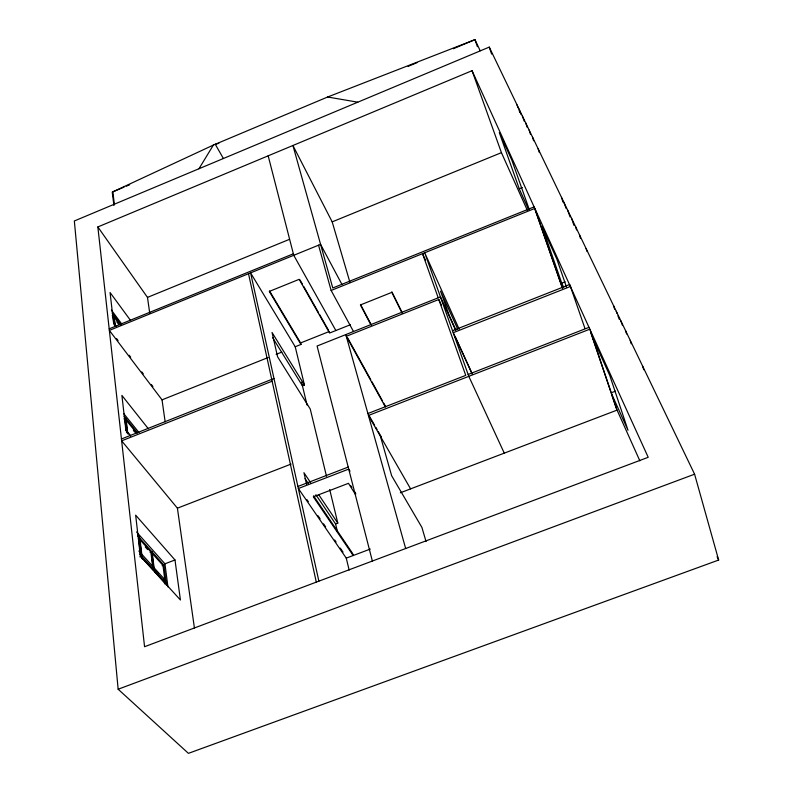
<?xml version="1.0" encoding="UTF-8"?>
<svg xmlns="http://www.w3.org/2000/svg" width="793" height="793" viewBox="0 0 793 793"><rect width="100%" height="100%" fill="white"/><g stroke="black" fill="none" stroke-linecap="round" stroke-linejoin="round"><path stroke-width="1.19" d="M198.964 168.74L213.367 145.069L327.638 97.004L474.957 39.65L480.191 50.762M213.367 145.069L112.864 191.827L114.38 204.525M408.117 66.384L417.029 62.647M124.055 187.128L112.239 192.094L113.924 205.496M126.285 186.186L129.646 184.769M453.348 48.73L474.957 39.65L477.406 46.658M489.251 47.104L74.344 220.969L118.147 689.226L188.417 753.35L718.656 560.046L694.589 474.194L489.251 47.104L491.63 54.083M97.846 226.947L472.053 70.696L648.208 457.293L144.564 646.721L97.846 226.947L147.488 297.395L149.738 313.205M147.488 297.395L289.326 239.397M349.971 282.447L332.188 221.871L501.434 152.653L472.053 70.696M109.186 328.837L293.36 253.79M528.693 209.758L519.246 188.793L522.349 187.535M534.105 206.894L332.782 287.988L292.924 145.496L332.188 221.871M318.548 245.206L331.127 290.456L534.809 208.44L562.634 288.384M269.561 290.981L300.597 342.943L329.224 331.524M342.021 284.588L320.58 244.373L109.355 330.403L162.03 399.85L268.143 357.534M276.133 354.352L281.842 352.082M318.875 581.16L250.588 272.881L295.214 346.749L300.973 344.449L300.597 342.943M350.318 324.773L329.62 333.02L299.199 279.324L269.283 291.437L300.973 344.449M441.354 305.067L438.807 299.486L346.293 336.291L385.428 406.997M126.404 432.096L127.217 431.769M137.169 432.453L136.366 432.77L125.988 419.913M121.438 438.985L273.981 378.489M272.128 381.185L121.646 440.839L177.414 508.184L194.414 627.967M566.489 287.086L556.855 259.083L542.243 226.986L561.741 283.141L565.092 281.822M295.214 346.749L304.453 385.011L302.43 385.804L272.544 337.531M452.525 330.711L569.751 284.469L584.917 328.361M570.633 286.402L453.229 332.693L472.271 374.306M367.902 413.53L465.749 375.376L438.807 299.486M468.138 374.474L589.001 327.35M177.414 508.184L291.09 464.083M297.9 486.466L348.206 467.067M141.332 553.772L140.45 554.119L138.616 538.209L139.499 537.872L141.888 558.51M149.996 552.215L151.731 551.541L153.961 569.741L153.079 570.078L141.164 557.003L142.046 556.666M139.836 556.864L141.61 556.18M153.218 568.145L154.09 567.818M136.525 531.974L164.944 563.813L174.985 559.967L180.427 599.994L140.351 556.042L135.653 515.153L174.985 559.967M615.507 391.157L611.145 392.822L628.006 430.252L609.758 375.406L592.52 337.501M162.119 565.716L163.834 565.062L166.451 585.432M400.346 492.78L617.073 410.11L639.852 460.832M164.429 583.797L166.153 583.133L139.945 554.357M315.882 494.743L335.588 523.955L337.808 523.112L329.69 489.489M350.03 471.201L348.722 469.099L298.356 488.518L346.263 558.133L370.301 549.063M118.147 689.226L694.589 474.194M218.818 143.364L215.26 144.276L223.398 158.511M327.638 97.004L357.792 102.188M154.288 571.406L165.291 583.47M138.844 551.026L165.856 580.763M155.567 570.732L157.926 573.329M163.417 579.366L164.984 581.091L162.971 565.389L152.068 553.217M139.836 539.577L150.868 551.878L152.791 567.679M145.268 546.942L147.637 549.579M138.081 535.037L139.707 536.861M137.843 536.028L163.834 565.062M125.661 429.856L130.617 435.932M130.518 435.942L125.899 430.272L121.894 395.41L148.38 428.815M124.095 416.236L137.566 432.948M124.432 419.309L124.015 418.803L125.651 418.159L127.455 433.83M133.343 430.341L134.82 432.175M123.678 413.54L138.973 432.552M116.601 338.621L118.078 340.574M129.2 355.254L130.676 357.207M141.798 371.887L143.285 373.84M151.433 384.605L152.92 386.558M116.492 326.557L113.528 322.592L110.068 292.518L130.518 320.392M114.053 316.843L119.654 324.357M112.596 316.209L112.21 315.693L113.726 315.079L114.945 325.675M116.799 321.849L118.91 324.664M111.397 310.093L121.716 323.98M112.259 313.116L121.111 324.991M306.921 499.6L308.308 501.622M318.023 515.757L320.104 518.781M323.574 523.836L325.655 526.859M334.686 539.993L336.073 542.015M340.237 548.072L343.012 552.106M313.552 495.794L352.687 553.544L353.172 555.526L313.334 496.814L348.454 483.324L355.631 494.644M305.008 478.625L308.408 483.661M310.707 482.768L303.937 472.687L306.613 484.473M318.836 494.872L337.808 523.112M350.546 485.425L351.844 487.477M354.451 491.601L355.76 493.662M304.453 385.011L272.049 332.485L277.58 356.791L310.251 409.039L326.498 476.286M369.122 415.661L374.613 425.236M375.842 427.368L377.062 429.499M378.281 431.63L381.334 436.953M410.586 488.875L368.438 415.463L589.833 329.184L617.073 410.11M300.032 279.959L302.46 284.261M303.679 286.412L318.271 312.184M319.49 314.335L328.609 330.453M335.865 330.532L293.747 255.306L268.173 155.824M347.592 337.798L370.708 379.599M371.897 381.74L382.563 401.03M383.753 403.171L385.527 406.383M331.127 290.456L353.48 331.484M360.528 304.423L371.421 325.13M370.747 324.545L360.428 304.938L391.851 292.359L402.22 313.344M391.881 291.874L401.704 311.748M519.128 110.683L520.099 112.715M717.08 556.696L718.656 560.046M504.269 453.14L468.812 376.348L424.711 252.779L459.157 329.154M455.093 336.341L472.083 373.473M425.583 260.382L422.53 253.651L438.212 297.811M455.846 329.987L449.254 315.455L440.521 291.09L457.779 329.244M455.688 330.403L440.462 296.919L317.081 346.026L372.363 561.048M561.741 283.141L563.724 287.552M501.434 152.653L527.276 210.195M519.009 109.008L521.12 114.598M563.783 202.116L566.222 208.638M616.25 311.262L617.103 313.542M617.945 315.832L619.224 319.262M522.349 115.947L524.302 121.329M567.669 210.214L570.068 216.915M519.246 188.793L499.312 132.6L511.842 160.136L529.248 209.491M620.84 320.808L622.465 325.427M534.918 209.213L562.346 287.998M525.729 122.974L527.295 127.524M571.604 218.402L573.934 225.341M590.577 332.049L610.759 391.673M611.918 395.41L616.26 408.316M517.056 104.944L518.007 107.779M538.14 148.797L539.389 152.593M625.489 330.483L626.629 333.982M561.503 197.388L563.04 202.136M586.116 248.596L587.028 251.44M529.149 130.082L530.507 134.384M613.564 305.682L614.664 309.22M575.599 226.699L576.561 229.891M642.687 366.247L643.738 369.746M426.049 541.53L421.906 527.414L391.643 475.731L380.491 436.447M630.217 340.296L631.198 343.815M345.817 334.587L405.669 548.518M532.599 137.278L533.57 140.748M579.643 235.115L580.446 238.376M346.263 558.133L349.148 570.078M301.578 382.216L307.05 405.035M335.588 523.955L337.61 532.381M248.506 273.734L316.298 582.131M162.03 399.85L165.162 421.886M164.944 563.813L167.938 586.889M152.157 552.017L154.665 572.516M151.433 553.564L151.879 557.211M152.177 559.64L152.623 563.288M115.203 325.011L114.103 315.594L113.349 315.901L113.627 318.261M126.057 418.664L127.633 432.274M139.925 538.358L142.324 558.986M125.244 418.991L125.76 423.521M126.028 425.791L126.285 428.061M139.469 542.362L139.895 546.03M140.321 549.708L140.599 552.146M112.963 315.386L114.053 324.803M124.838 418.486L126.265 430.956"/></g></svg>
